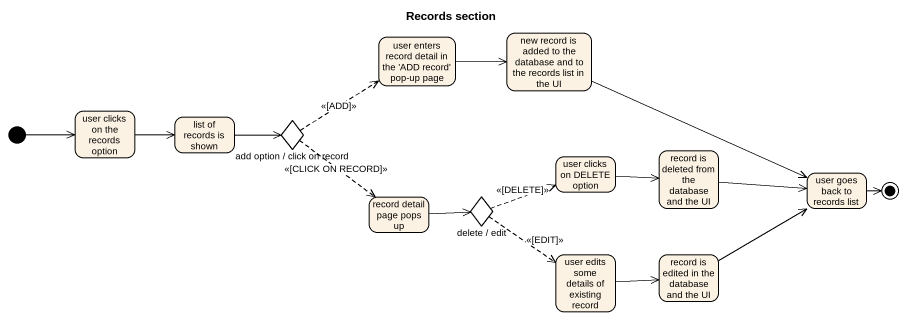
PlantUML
@startuml
title Records section
hide empty description
state "user enters record detail in the 'ADD record' pop-up page" as user_enters_record_detail
state "new record is added to the database and to the records list in the UI" as new_record_is_added_to_the
state "user clicks on the records option" as user_clicks_on_the_records
state "list of records is shown" as list_of_records_is_shown
state "add option / click on record" as add_option_click_on_record <<choice>>
state "user clicks on DELETE option" as user_clicks_on_DELETE_option
state "record is deleted from the database and the UI" as record_is_deleted_from_the
state "user goes back to records list" as user_goes_back_to_records
state "record detail page pops up" as record_detail_page_pops_up
state "delete / edit" as delete_edit <<choice>>
state "user edits some details of existing record" as user_edits_some_details_of
state "record is edited in the database and the UI" as record_is_edited_in_the
[*] -right-> user_clicks_on_the_records
user_enters_record_detail -right-> new_record_is_added_to_the
new_record_is_added_to_the -right-> user_goes_back_to_records
user_clicks_on_the_records -right-> list_of_records_is_shown
list_of_records_is_shown -right-> add_option_click_on_record
add_option_click_on_record -right[dashed]-> user_enters_record_detail : <<[ADD]>>
add_option_click_on_record -[dashed]-> record_detail_page_pops_up : <<[CLICK ON RECORD]>>
user_clicks_on_DELETE_option -right-> record_is_deleted_from_the
record_is_deleted_from_the -right-> user_goes_back_to_records
record_detail_page_pops_up -right-> delete_edit
delete_edit -right[dashed]-> user_clicks_on_DELETE_option : <<[DELETE]>>
delete_edit -[dashed]-> user_edits_some_details_of : <<[EDIT]>>
user_edits_some_details_of -right-> record_is_edited_in_the
record_is_edited_in_the -right-> user_goes_back_to_records
user_goes_back_to_records -right-> [*]
@enduml
